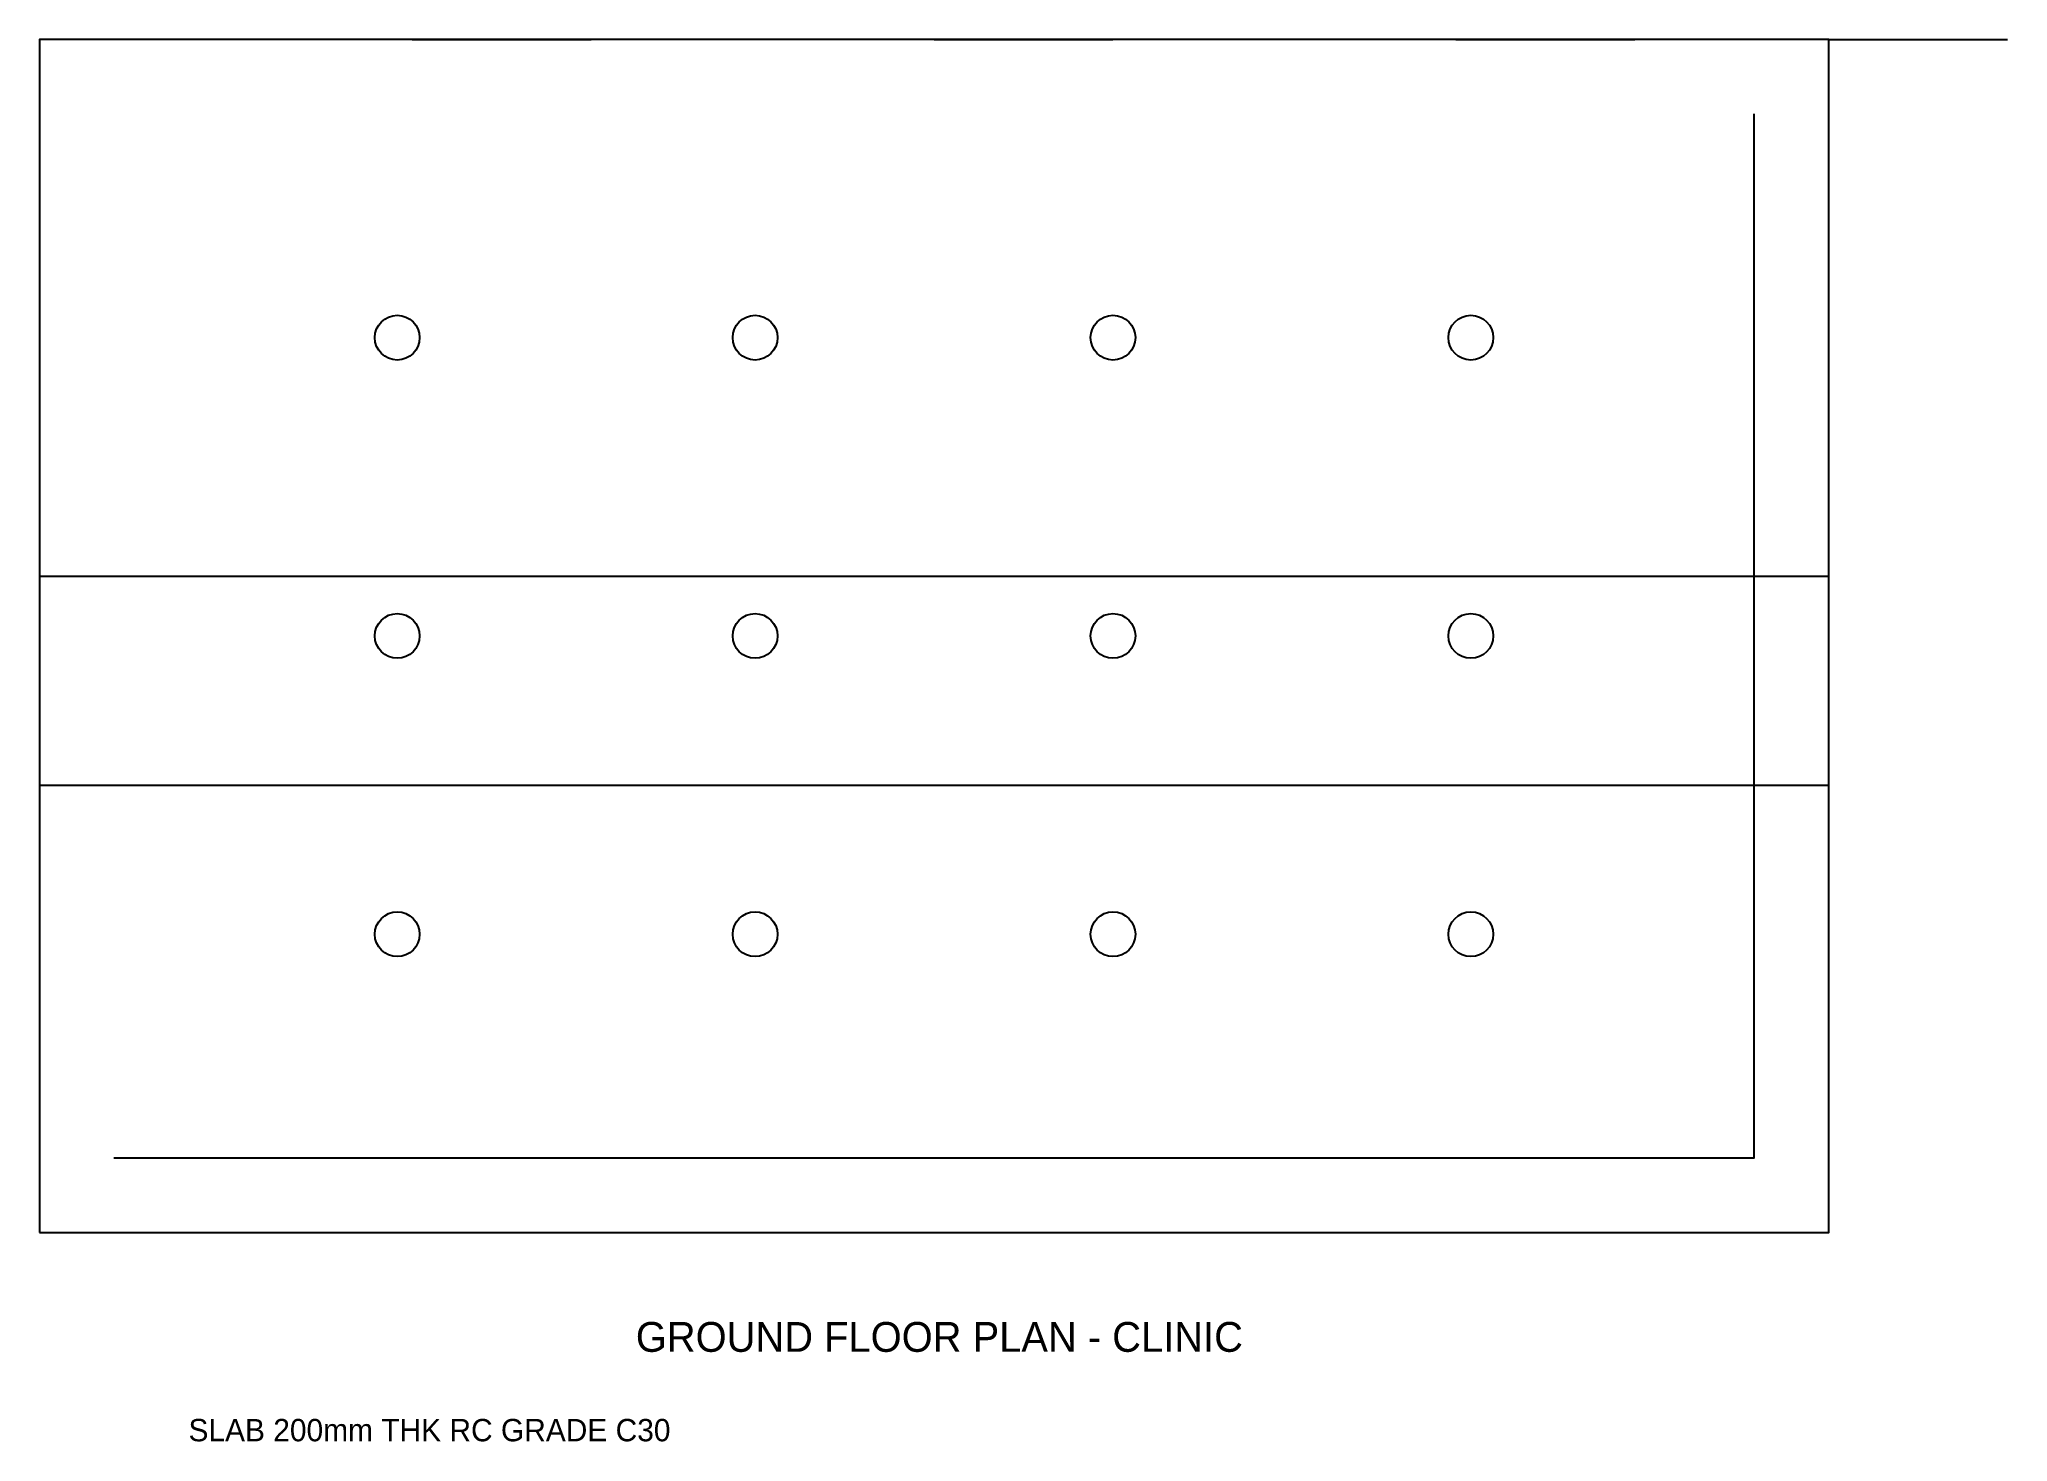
# Model space of a CAD drawing. Header units: millimetres. Extents: x 0 to 13200, y -1402 to 8000.
import ezdxf

# ---------------------------------------------------------------- set-up
doc = ezdxf.new("R2010")
doc.units = ezdxf.units.MM
for name, color, linetype in [('A-DOOR', 7, 'Continuous'), ('A-FLOR-SLAB', 7, 'Continuous'), ('A-GLAZ', 7, 'Continuous'), ('A-WALL', 7, 'Continuous'), ('E-LITE', 7, 'Continuous'), ('P-PIPE', 7, 'Continuous')]:
    doc.layers.add(name, color=color, linetype=linetype)

# ---------------------------------------------------------------- blocks, each defined once
blk = doc.blocks.new('DOOR_SINGLE_900')
blk.add_line((0, 0), (900, 0))
blk = doc.blocks.new('WIN_1200')
blk.add_line((0, 0), (1200, 0))
blk = doc.blocks.new('LIGHT_2X2_LED')
blk.add_circle((0, 0), 150)

msp = doc.modelspace()

# ---------------------------------------------------------------- linework, layer by layer
at = {"layer": 'A-FLOR-SLAB'}
msp.add_lwpolyline([(0, 0), (12000, 0), (12000, 8000), (0, 8000)], close=True, dxfattribs=at)
at = {"layer": 'A-WALL'}
for p, q in [((12000, 8000), (0, 8000)), ((0, 8000), (0, 0)), ((12000, 0), (12000, 8000)), ((0, 4400), (12000, 4400)), ((0, 3000), (12000, 3000)), ((0, 0), (12000, 0))]:
    msp.add_line(p, q, dxfattribs=at)
at = {"layer": 'P-PIPE'}
msp.add_lwpolyline([(500, 500), (11500, 500), (11500, 7500)], dxfattribs=at)

# ---------------------------------------------------------------- block references
at = {"layer": 'A-DOOR'}
for p in [(2000, 3000), (3000, 3000), (5000, 3000), (8000, 3000), (10000, 3000)]:
    msp.add_blockref('DOOR_SINGLE_900', p, dxfattribs=at)
at = {"layer": 'A-GLAZ'}
for p in [(2500, 8000), (2500, 8000), (6000, 8000), (6000, 8000), (9500, 8000), (9500, 8000), (12000, 8000)]:
    msp.add_blockref('WIN_1200', p, dxfattribs=at)
at = {"layer": 'E-LITE'}
for p in [(2400, 6000), (4800, 6000), (7200, 6000), (9600, 6000), (2400, 4000), (4800, 4000), (7200, 4000), (9600, 4000), (2400, 2000), (4800, 2000), (7200, 2000), (9600, 2000)]:
    msp.add_blockref('LIGHT_2X2_LED', p, dxfattribs=at)

# ---------------------------------------------------------------- texts
at = {"layer": 'A-FLOR-SLAB'}
msp.add_text('SLAB 200mm THK RC GRADE C30', height=150, dxfattribs=at).set_placement((1000, -1400))
at = {"layer": 'A-WALL'}
msp.add_text('GROUND FLOOR PLAN - CLINIC', height=200, dxfattribs=at).set_placement((4000, -800))

doc.saveas('drawing.dxf')
